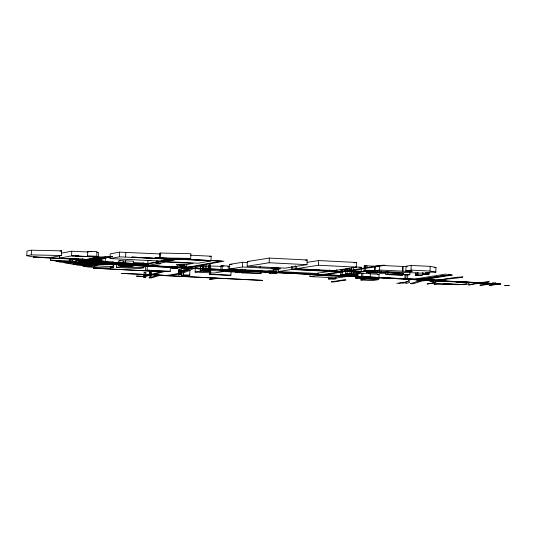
<?xml version="1.0" encoding="UTF-8"?>
<svg xmlns="http://www.w3.org/2000/svg" width="536" height="536" viewBox="0 0 536 536"><rect width="100%" height="100%" fill="white"/><g stroke="black" fill="none" stroke-linecap="round" stroke-linejoin="round"><path stroke-width="0.8" d="M26.8 255.712L26.981 251.029L31.45 250.198L61.64 250.861L61.466 255.545L50.069 257.662L32.776 256.818L26.8 255.712L31.269 254.881L61.466 255.545M31.269 254.881L31.45 250.198M76.34 259.002L76.253 261.347L70.806 261.481L71.931 261.273C64.823 261.401 57.553 261.628 50.518 260.094L50.612 257.756M96.802 252.449L98.47 252.53L98.289 257.213L86.296 259.437L59.57 258.131L59.657 255.786M76.883 258.607L78.497 258.687L78.316 263.37L73.264 264.302L64.561 262.694L64.622 261.132M76.253 261.347L69.961 261.126L70.049 258.781M69.961 261.126L70.363 258.727M59.57 258.131L71.563 255.9L71.744 251.223L88.447 252.041M72.159 261.233L72.253 258.888M72.528 261.159L72.615 258.821M78.544 264.034L93.586 264.777L77.177 264.281L78.544 264.034L78.725 259.357M86.363 263.705L83.676 264.201L79.06 263.98L79.241 259.297L80.588 259.049M79.06 263.98L81.753 263.484L81.934 258.801M87.174 262.164L81.773 262.024L82.296 261.93L82.417 258.808M82.504 261.863L82.444 263.417L89.291 263.518L81.753 263.484M82.933 258.821L82.812 261.943L89.921 261.829L90.041 258.714M83.482 263.23L83.542 261.669M84.775 261.581L84.862 259.236M87.549 256.114L87.73 251.438L96.983 251.639L96.802 256.322L87.549 256.114L96.802 256.322M89.78 261.394L89.901 258.272M113.8 262.606L113.619 267.283L109.337 268.067L87.964 267.022L82.913 266.084L90.209 266.446L90.269 264.885M97.686 262.519L97.626 264.074L94.979 264.536L90.329 264.308L90.39 262.747M90.209 266.446L91.542 266.204L91.602 264.643M90.329 264.308L92.969 263.846L93.029 262.285M91.542 266.204L94.457 266.345L94.544 264.007M101.492 257.702L99.194 257.95L105.384 258.252L105.21 262.928L88.748 262.365L96.065 262.446L95.281 262.406L95.455 257.722L101.492 257.702L101.317 262.379L99.951 262.633M95.281 262.406L96.661 262.151L96.842 257.474M94.457 266.345L96.969 265.883L97.029 264.322M110.048 258.54L119.448 256.818L169.972 259.136L160.954 260.784L163.359 260.905L160.646 261.126L110.048 258.54L110.228 253.856L119.629 252.141L160.298 253.97M113.619 267.283L110.617 267.136L113.123 266.673L113.304 261.99L104.419 261.555M133.236 262.54L143.97 263.069L143.789 267.745L139.581 268.529L116.473 267.397L116.654 262.714L118.751 262.325M118.483 265.454L118.664 260.771L119.977 260.536L123.347 260.704L123.166 265.38L118.483 265.454L123.166 265.38M119.448 256.818L119.629 252.141M119.796 265.213L119.977 260.536M116.473 267.397L120.674 266.613L120.734 265.052M122.798 261.327L125.612 260.811L133.531 261.2L133.357 265.883L129.129 266.653L121.21 266.265L121.27 264.704M125.612 256.952L125.793 252.275M121.21 266.265L125.431 265.494L125.612 260.811M143.916 277.367L144.097 272.683L145.906 272.77L145.725 277.447L143.916 277.367L145.725 277.447M170.421 266.573L170.247 271.256L168.498 271.571L145.397 270.439L145.578 265.755L152.258 265.682M145.397 270.439L147.119 270.124L147.299 265.441M151.313 265.695L147.722 265.481L147.903 260.804L150.958 260.241M149.397 275.926L151.105 275.846L149.397 275.926L149.578 271.243L151.286 271.162L149.578 271.243M149.872 275.785L150.053 271.109M150.281 275.759L150.676 271.008L151.641 271.055L151.46 275.732L150.281 275.759L151.46 275.732M150.502 275.692L150.676 271.008M147.722 265.481L156.123 263.933L156.237 260.818M156.123 263.933L160.358 263.752L157.805 263.625L157.926 260.509M159.42 257.923L159.601 253.24L160.679 253.039L190.896 253.709L190.715 258.385L186.139 259.23L159.42 257.923L190.715 258.385M160.499 257.722L160.679 253.039M190.267 255.19L211.164 256.215L210.983 260.891L198.32 263.21L164.887 261.568L164.947 260.007M177.718 265.863L177.63 268.201L176.324 268.59L171.855 268.382L171.915 266.828M171.855 268.382L173.161 268L173.222 266.439M178.568 274.834L178.749 270.151L179.406 269.95L178.823 269.923L178.642 274.606L179.225 274.633L178.568 274.834L181.295 274.606L181.476 269.93L178.823 269.923M178.642 274.606L179.158 269.822M180.076 266.975L183.332 266.995L180.076 266.975L180.136 265.414M180.679 266.861L180.733 265.307M180.96 274.707L181.081 271.591M183.279 270.781L181.684 270.707L183.533 270.137L189.938 270.425L189.757 275.109L187.901 275.678L181.503 275.39L181.65 271.491M186.763 264.817L186.702 266.379L184.391 266.801L182.099 266.694L182.16 265.132M181.503 275.39L183.359 274.821L183.533 270.137M182.099 266.694L184.418 266.265L184.478 264.704M205.549 270.593L205.73 265.91L200.491 266.024L200.31 270.707L208.417 270.372L225.16 271.216L214.112 273.018L195.111 272.067L195.292 267.384L200.826 266.479M200.31 270.707L200.598 266.03L202.923 266.137M200.417 270.714L200.665 266.024M195.111 272.067L200.652 271.162L200.739 268.824M202.44 270.506L202.621 265.829M202.816 270.499L202.997 265.816M203.298 270.499L203.479 265.822M203.848 270.512L204.028 265.829M206.668 270.66L206.849 265.977L221.355 266.332M208.417 270.372L208.598 265.695M208.893 269.675L209.355 264.945L210.501 264.998L210.32 269.682L208.893 269.675L210.32 269.682M209.181 269.621L209.355 264.945M231.083 271.323L230.936 275.223L229.837 275.41L209.502 274.405L209.563 272.844M210.038 269.735L210.125 267.39M209.502 274.405L210.594 274.211L210.655 272.65M220.785 270.64L220.966 265.957L222.252 265.749L228.316 266.05L228.135 270.734L220.785 270.64L228.135 270.734M222.072 270.432L222.252 265.749M229.348 269.045L242.453 266.975L280.328 268.884L267.216 270.955L229.348 269.045L229.529 264.362L242.634 262.292L247.471 262.54M240.443 269.186L240.356 271.524L230.266 271.598L231.338 271.437L231.431 269.092M233.77 271.779L233.89 268.657M236.617 271.337L236.704 268.998M261.28 271.571L261.22 273.132L257.836 273.675L241.877 272.864L242.024 268.965M242.453 266.975L242.634 262.292M244.181 272.502L244.295 269.387M241.877 272.864L245.3 272.328L245.421 269.206M247.163 266.225L247.337 261.548L269.34 258.071L307.195 259.98L307.014 264.663L285.038 268.141L247.163 266.225L269.159 262.747L307.014 264.663M260.181 267.873L260.241 266.312M269.159 262.747L269.34 258.071M276.978 269.28L276.831 273.179L269.26 273.112L269.32 271.551M269.26 273.112L270.76 272.878L270.821 271.317M275.832 269.333L275.739 271.672L272.958 271.538L273.199 269.95M273.702 271.578L273.796 269.24M273.742 271.571L273.836 269.233M329.6 269.816L329.54 271.377L316.253 273.44L278.573 271.531L278.66 269.193M278.573 271.531L291.685 269.461L291.805 266.345M292.757 269.293L295.115 268.918L319.731 270.164L317.372 270.533L292.757 269.293L292.844 266.948M295.115 268.918L295.236 265.796M307.168 262.359L318.578 260.556L356.48 262.473L356.299 267.156L334.263 270.633L296.388 268.717L296.475 266.379M345.278 274.352L345.184 276.69L337.218 277.943L309.949 276.563L310.069 273.44M309.949 276.563L317.922 275.31L318.016 272.971M296.388 268.717L318.397 265.24L318.578 260.556M335.951 277.213L335.891 278.774L333.091 279.202L328.414 278.968L328.474 277.407M336.769 271.183L330.987 271.062L336.769 271.183L336.829 269.621M356.835 272.067L356.715 275.189L340.735 274.687L340.916 270.003L345.613 269.936M340.735 274.687L342.216 274.452L342.397 269.776M345.398 273.95L345.573 269.266L347.281 268.998L350.082 269.146L349.901 273.822L345.398 273.95L349.901 273.822M347.1 273.682L347.281 268.998M353.626 271.665L353.539 274.003L349.559 274.157L351.274 273.889L351.455 269.213L349.74 269.481M355.288 266.962L361.398 267.27L361.217 271.953L359.1 272.281L351.448 271.893L351.596 267.993M351.448 271.893L353.586 271.564L353.767 266.881M356.654 271.819L356.567 274.157L353.19 274.345L354.906 274.077L355 271.732M369.88 273.822L379.073 274.291L378.892 278.968L355.388 278.03L355.509 274.914M355.388 278.03L356.319 277.889L356.44 274.767M356.494 273.206L357.633 273.266L357.452 277.943L357.063 278.003L357.465 273.34L362.899 273.192L370.363 273.574L370.182 278.251L368.862 278.465L378.892 278.968M357.284 278.017L357.961 277.909L358.142 273.233M360.916 279.993L366.229 279.169L377.867 279.752L372.553 280.583L360.916 279.993L361.003 277.655M357.961 277.909L361.365 278.084L361.545 273.407M361.365 278.084L362.718 277.876L362.899 273.192M364.051 270.626L364.232 265.95L365.391 265.769L374.885 266.251L374.704 270.935L364.051 270.626L374.704 270.935M365.217 270.452L365.391 265.769M369.518 270.131L369.431 272.469L368.848 272.563L366.577 272.442L366.664 270.104M366.577 272.442L367.16 272.355L367.214 270.794M377.411 270.533L377.324 272.871L367.991 272.73L369.619 272.482L369.706 270.137M375.006 270.774L379.555 270.05L410.496 271.511L412.271 271.236L405.886 270.908L406.067 266.231L411.213 265.427L430.22 266.385L435.989 267.451L435.808 272.134L430.669 272.167L426.696 272.791L429.356 272.925L423.802 273.246L390.201 271.879L375.006 270.774L375.18 266.097L379.736 265.374L407.347 266.66M379.434 272.985L385.86 272.931L379.434 272.985L379.528 270.647M379.555 270.05L379.736 265.374M381.217 272.697L381.277 271.136M385.907 274.526L387.823 274.224L402.972 274.988L401.055 275.29L385.907 274.526L385.994 272.188M387.823 274.224L387.917 271.879M409.886 272.322L409.792 274.66L408.157 274.914L394.985 274.244L395.045 272.69M402.482 271.209L402.663 266.533M403.005 271.129L403.186 266.446M407.762 274.566L407.615 278.465L406.543 278.64L404.868 278.553L405.015 274.653M404.868 278.553L405.933 278.378L406.087 274.479M405.886 270.908L411.032 270.104L411.213 265.427M422.495 272.737L422.408 275.075L419.99 275.457L415.433 275.229L415.527 272.884M415.433 275.229L417.269 274.941L417.095 272.59M417.008 274.928L417.283 272.556M417.189 274.901L417.537 272.569M417.45 274.914L417.866 274.847L417.959 272.509M423.005 274.399L423.065 272.837L423.031 274.392L426.555 274.573L428.988 274.171L429.048 272.61M423.112 274.399L425.604 273.997L425.664 272.435M435.808 272.134L430.04 271.069L430.22 266.385M446.173 274.05L410.053 279.765L408.7 280.335L408.385 281.226L402.69 283.464M151.641 271.055L150.462 271.075M179.908 270.204L181.476 269.93M181.135 271.424L189.195 269.012L186.508 268.369L189.121 267.853L186.139 268.04M145.906 272.77L144.097 272.683M407.253 281.755L398.911 283.377M186.133 268.04L184.94 268.302L187.634 268.945L179.486 271.384L184.86 271.645L183.861 271.651M99.173 262.593L105.21 262.928M147.266 264.174L140.975 265.421L301.935 273.487M150.938 265.675L150.408 265.776L158.716 266.003M210.501 264.998L209.074 264.998M60.012 251.163L61.64 250.861M61.352 253.153L71.744 251.223M141.866 263.457L143.97 263.069M89.921 261.829L87.958 262.191L82.296 261.93M111.421 262.339L113.304 261.99M157.805 263.625L166.2 262.084L193.034 263.397L184.632 264.945L177.597 264.603L176.438 264.817L183.426 265.159L174.555 266.801L153.906 265.762M90.825 259.297L106.068 256.523M164.887 261.568L177.55 259.25L210.983 260.891M209.583 256.503L211.164 256.215M92.929 259.397L108.493 256.577M438.22 280.676L438.629 280.596L432.74 280.134L438.575 280.583L435.359 280.904L471.412 282.66M205.73 265.91L206.849 265.977M305.567 260.241L307.195 259.98M275.739 271.672L266.07 271.457L273.139 271.511M354.035 262.861L356.48 262.473M313.714 269.682L314.123 269.615M396.801 283.33L404.848 282.318M405.578 283.524L409.611 282.579L408.821 280.703M359.281 267.605L361.398 267.27M348.943 269.32L350.082 269.146M357.633 273.266L357.465 273.34M434.582 267.672L435.989 267.451M240.356 271.524L236.55 272.114L225.535 271.558L231.338 271.437M328.414 278.968L331.208 278.532L335.891 278.774M377.491 274.533L379.073 274.291M394.985 274.244L409.792 274.66M374.885 266.251L372.125 266.352M438.214 280.676L435.755 280.924M499.425 284.107L500.718 283.959L498.426 283.866L489.214 285.333L489.649 285.407L500.477 283.913L478.373 282.787L468.43 284.877L469.362 284.978L480.444 282.908L443.433 281.052L444.887 281.045M433.436 280.831L430.87 280.891L436.023 282.76L427.085 283.993L434.468 282.707L429.571 280.73L436.606 280.924L435.058 280.864L436.023 280.857M486.36 283.189L478.514 283.028M415.795 279.256L420.653 279.209M101.813 263.839L86.611 266.225L87.489 266.325L102.704 263.92L58.786 261.782L77.814 262.767C81.74 262.854 75.033 262.486 77.794 262.767L102.544 263.893M188.531 267.799L187.587 267.806L188.799 267.819M499.492 283.939L478.132 282.814L488.497 281.769L489.314 281.849L479.841 282.928L478.125 282.814L480.444 282.887L429.839 280.422L445.764 281.139L437.805 280.596M173.161 268L177.63 268.201M178.984 274.506L181.295 274.606M183.359 274.821L189.757 275.109M424.901 279.49L435.835 280.167L457 278.063L462.97 276.998C453.396 276.871 443.466 280.107 433.751 280.033L432.358 280.107L434.294 280.194L429.859 280.1L434.676 280.194L419.735 279.202L450.166 274.666L421.256 279.276L416.137 279.343L183.761 267.645M466.092 282.057L480.645 282.7M93.753 257.682L96.051 257.796M116.654 262.714L119.133 262.834M96.661 262.151L101.317 262.379M120.674 266.613L143.789 267.745M87.73 251.438L91.797 251.639M318.397 265.24L356.299 267.156M411.032 270.104L430.04 271.069M345.573 269.266L346.973 269.34M71.563 255.9L107.843 257.561L112.614 256.65L110.483 256.59L90.162 260.57L75.784 260.489L139.353 264.349C126.623 266.258 142.65 265.729 144.506 264.422L141.732 264.154L146.951 264.121C156.365 261.595 166.026 262.144 175.366 259.424L131.876 257.066L172.987 259.33L163.319 261.434L159.627 261.313C160.318 263.049 124.915 264.797 142.074 264.342L134.409 265.494L135.126 265.575M425.604 273.997L428.988 274.171M229.529 264.362L232.001 264.489M340.916 270.003L342.531 270.084M344.139 270.164L345.753 270.251M101.914 258.319L103.535 258.399M417.866 274.847L422.408 275.075M328.843 271.176L341.238 271.799M220.966 265.957L223.994 266.111M291.685 269.461L329.54 271.377M357.003 273.36L356.581 273.474L359.823 273.641M351.274 273.889L353.539 274.003M354.906 274.077L356.567 274.157M145.973 264.034L101.465 262.05L148.358 264.148L148.954 264.215L142.549 265.481L159.956 266.419M184.418 266.265L186.702 266.379M342.216 274.452L356.715 275.189M50.518 260.094L70.276 261.065M405.933 278.378L407.615 278.465M323.684 274.68L409.29 279.015M135.333 265.588L406 279.109L100.406 263.826L100.889 263.906L136.023 265.608L141.705 264.436L135.936 263.719L79.174 260.751L78.182 260.57L92.386 260.69L108.373 257.521L72.152 255.746L73.03 255.846M449.932 281.306L453.617 281.487M125.431 265.494L133.357 265.883M92.969 263.846L97.626 264.074M64.561 262.694L78.316 263.37M270.76 272.878L276.831 273.179M317.922 275.31L345.184 276.69M362.718 277.876L370.182 278.251M245.3 272.328L261.22 273.132M356.319 277.889L357.452 277.943M200.484 270.707L210.862 271.283L200.652 271.162M96.969 265.883L113.123 266.673M147.119 270.124L170.247 271.256M210.594 274.211L230.936 275.223M364.232 265.95L367.388 266.111M247.337 261.548L248.952 261.628M353.586 271.564L361.217 271.953M367.16 272.355L369.431 272.469M369.619 272.482L377.324 272.871M227.74 266.566L230.011 266.68M409.678 278.955L414.663 279.209M455.828 281.949L487.633 283.263L486.668 283.196M437.617 280.596L437.075 280.542L487.217 283.249L482.125 282.774M97.478 259.632L95.18 259.565L103.421 260.127L98.463 260.918L90.068 260.596L96.507 260.771L101.029 260.034L95.18 259.565L97.478 259.632M158.093 257.675L157.383 257.843L223.988 261.206L194.642 266.486L185.041 267.672C174.2 267.987 191.131 267.893 182.796 267.551L192.364 266.372L221.609 261.112L155.058 257.776L158.093 257.675M84.125 261.159L75.321 262.888L81.753 263.35L75.469 264.556L73.171 264.462L79.368 263.256L72.802 262.821L81.834 261.065L85.894 260.871L84.413 260.643L88.259 260.978L81.82 261.086L84.125 261.159M469.838 282.351L468.846 282.559L469.201 283.229C466.776 285.212 462.856 284.408 459.895 284.589L443.815 283.732L461.731 284.469L466.293 283.698L466.856 283.142L466.521 282.452L469.838 282.351M347.502 270.727L403.822 273.454L347.516 270.72L349.807 270.814L384.955 265.307L382.858 265.199L320.93 274.827L324.997 274.713L349.807 270.814L347.495 270.747M416.452 279.759L433.061 280.395L423.795 279.625L416.432 279.765L432.15 280.516L416.452 279.759M75.603 255.92L78.357 255.927L75.603 255.92M137.43 265.146L106.054 263.685L99.106 263.779L106.188 263.571L137.43 265.146M403.702 279.015L428.693 279.919L428.438 279.269L427.199 279.169L422.636 279.645L428.378 279.29L432.244 278.251L452.344 275.015L450.046 274.921L434.77 277.34L426.1 279.189L426.529 279.832L430.864 280.328L445.584 281.159L427.058 280.469L430.046 280.81L431.507 280.804L403.702 279.015L419.561 279.712L418.991 279.631L403.675 279.035M33.473 257.099L95.086 260.121L33.473 257.099M151.44 274.285C165.651 277.172 180.666 275.43 193.63 268.409L191.305 268.308C179.674 273.923 167.051 277.125 154.167 274.64L153.778 274.385L163.902 271.719L93.096 268.147L161.39 271.651L151.44 274.285M209.583 279.182L211.861 279.296L217.328 278.338L215.03 278.251L209.583 279.182M262.573 280.388L159.762 275.39L151.239 277.956L148.941 277.876L157.618 275.236L159.025 275.236L262.573 280.388M121.679 273.407L164.15 275.343L121.679 273.407M331.382 281.862L333.653 281.976L345.968 279.946L343.67 279.852L331.382 281.862M323.228 274.921L320.91 274.847L323.195 274.941M480.015 285.125L482.293 285.246L496.035 283.088L493.736 282.995L480.015 285.125M491.807 283.712L489.482 283.645L491.807 283.712M492.162 283.243L494.46 283.336L492.169 283.243M410.409 283.598C414.201 284.871 429.778 277.373 418.207 280.911C420.76 281.253 423.862 280.757 425.946 280.435C420.425 279.618 415.547 282.331 410.409 283.598M322.732 274.593L325.037 274.687L322.746 274.593M235.679 272.549L237.944 272.663L248.369 271.149L246.071 271.055L235.679 272.549M327.449 270.868L319.657 270.566L327.449 270.868M504.778 285.668L509.2 285.527L504.778 285.668M421.283 279.269L419.728 279.216L421.283 279.269M146.489 275.162C133.551 278.331 155.829 275.115 146.489 275.162M420.552 280.998L418.268 280.931L420.546 281.005M67.101 261.675L56.146 261.139L67.101 261.675M86.738 265.106L85.914 265.26L89.03 265.22L86.738 265.106M76.474 264.817L88.118 265.387L76.474 264.817M386.59 272.208L385.351 272.409L396.493 272.971L399.213 272.536L386.59 272.208M184.893 265.045L183.279 265.065L184.893 265.045M272.449 267.96L271.511 268.107L280.026 268.342L272.449 267.96M255.739 270.673L254.607 270.848L262.191 271.002L255.739 270.673M437.812 283.551L434.013 284.147L458.789 284.696L437.812 283.551M136.546 276.12L144.901 276.516L136.546 276.12M428.425 279.283L426.113 279.176L428.438 279.269"/></g></svg>
